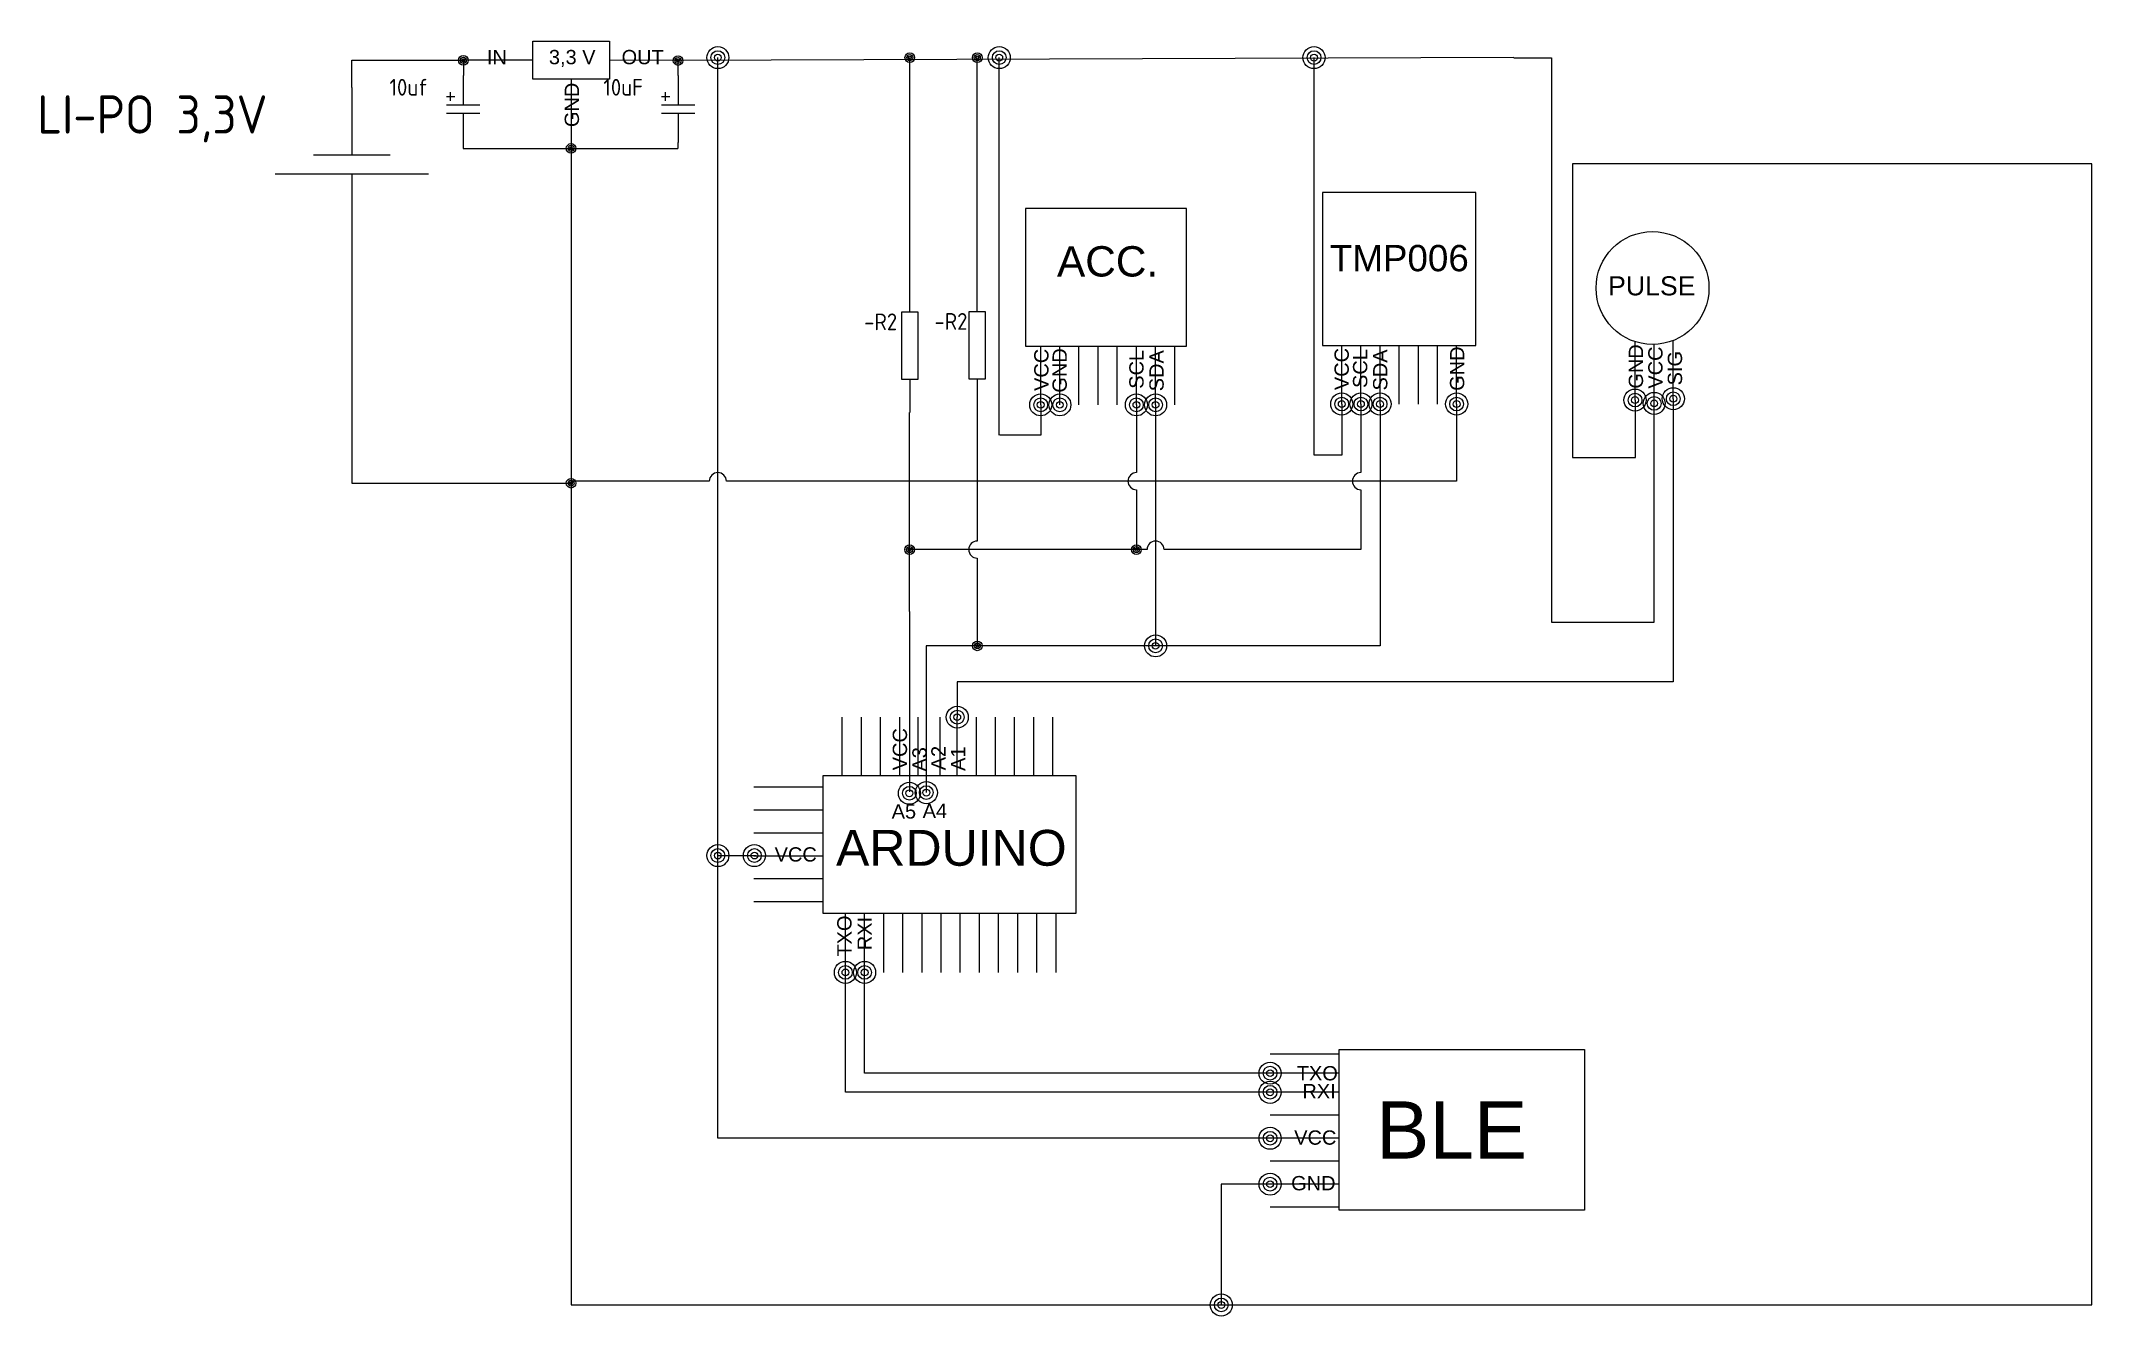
# Model space of a CAD drawing. Header units: inches. Extents: x 2301 to 2913, y 4881 to 5262.
import ezdxf
from ezdxf.enums import TextEntityAlignment as Align

# ---------------------------------------------------------------- set-up
doc = ezdxf.new("R2010")
doc.units = ezdxf.units.IN
doc.header["$MEASUREMENT"] = 0
for name, color, linetype in [('LOCBOX', 92, 'Continuous'), ('Massa', 250, 'Continuous'), ('RED_14_THHN', 20, 'Continuous'), ('SYMS', 7, 'Continuous'), ('TAGS', 150, 'Continuous'), ('YEL_14_THHN', 2, 'Continuous')]:
    doc.layers.add(name, color=color, linetype=linetype)
doc.styles.get("Standard").update_dxf_attribs({"font": 'arial.ttf'})
doc.styles.add('WD_IEC', font='ISOCP2.shx', dxfattribs={"width": 0.9, "height": 4})

# ---------------------------------------------------------------- blocks, each defined once
blk = doc.blocks.new('WDDOT')
for radius in [0.72, 0.449, 0.223]:
    blk.add_circle((0, 0), radius)
blk = doc.blocks.new('VBA1')
for p, q in [((0, 5), (0, 0.62)), ((-2.5, 0.62), (2.5, 0.62)), ((-5, -0.62), (5, -0.62)), ((0, -0.62), (0, -5))]:
    blk.add_line(p, q)
at = {"style": 'WD_IEC'}
for tag, p in [('INST', (-5.5, 9)), ('LOC', (-5.5, 5.5)), ('TAG1', (-5.5, 2)), ('RATING1', (-5.5, -4.85)), ('DESC1', (-5.5, -8.85)), ('DESC2', (-5.5, -12.35)), ('DESC3', (-5.5, -15.85))]:
    blk.add_attdef(tag, text='', height=2.5, dxfattribs=at).set_placement(p, align=Align.RIGHT)
for tag, p, height, flags in [('MFG', (3.38, 4), 1.5, 9), ('X2TERM01', (0, 5), 0.32, 1), ('CAT', (3.38, 1.5), 1.5, 9), ('X8TERM02', (0, -5), 0.32, 1), ('ASSYCODE', (1, -6.5), 1, 1), ('FAMILY', (1, -8), 1, 1), ('CATDESC', (1, -9.5), 1, 1)]:
    blk.add_attdef(tag, p, '', height=height, dxfattribs=dict(at, flags=flags))
blk.add_attdef('TERM01', text='', height=2, rotation=90, dxfattribs=at).set_placement((-1, 5), align=Align.RIGHT)
blk.add_attdef('TERM02', (-1, -5), '', height=2, rotation=90, dxfattribs=at)
at = {"lineweight": 15, "style": 'WD_IEC'}
blk.add_attdef('XREF', text='', height=2.5, dxfattribs=at).set_placement((-5.5, -20.5), align=Align.RIGHT)
blk = doc.blocks.new('VRE1B')
for p, q in [((0, 5), (0, 10)), ((0, -5), (0, -10))]:
    blk.add_line(p, q)
blk.add_lwpolyline([(-1.25, 5), (-1.25, -5), (1.25, -5), (1.25, 5)], close=True)
at = {"style": 'WD_IEC'}
for tag, p in [('INST', (-5.25, 10.25)), ('LOC', (-5.25, 6.75)), ('TAG1', (-5.25, 3.25)), ('RATING1', (-5.25, -1.25)), ('DESC1', (-5.25, -5.25)), ('DESC2', (-5.25, -8.75)), ('DESC3', (-5.25, -12.25))]:
    blk.add_attdef(tag, text='', height=2.5, dxfattribs=at).set_placement(p, align=Align.RIGHT)
blk.add_attdef('TERM01', text='', height=2, rotation=90, dxfattribs=at).set_placement((-1, 10), align=Align.RIGHT)
at = {"style": 'WD_IEC', "flags": 1}
for tag, p, height in [('X2TERM01', (0, 10), 0.32), ('MFG', (2.75, 9), 1.5), ('CAT', (2.75, 6.5), 1.5), ('ASSYCODE', (2.25, -1.5), 1), ('FAMILY', (2.25, -3), 1), ('CATDESC', (2.25, -4.5), 1), ('X8TERM02', (0, -10), 0.32)]:
    blk.add_attdef(tag, p, '', height=height, dxfattribs=at)
at = {"style": 'WD_IEC'}
blk.add_attdef('TERM02', (-1, -10), '', height=2, rotation=90, dxfattribs=at)
blk = doc.blocks.new('VCA1EL')
for p, q in [((0, 5), (0, 0.625)), ((-2.5, 1.875), (-1.25, 1.875)), ((-2.5, 0.625), (2.5, 0.625)), ((-1.875, 1.25), (-1.875, 2.5)), ((-2.5, -0.625), (2.5, -0.625)), ((0, -0.625), (0, -5))]:
    blk.add_line(p, q)
at = {"style": 'WD_IEC'}
for tag, p in [('INST', (-5.25, 9)), ('LOC', (-5.25, 5.5)), ('TAG1', (-5.25, 2)), ('DESC1', (-5.25, -6.85)), ('DESC2', (-5.25, -10.35)), ('DESC3', (-5.25, -13.85))]:
    blk.add_attdef(tag, text='', height=2.5, dxfattribs=at).set_placement(p, align=Align.RIGHT)
blk.add_attdef('TERM01', text='', height=2, rotation=90, dxfattribs=at).set_placement((-1, 5), align=Align.RIGHT)
blk.add_attdef('TERM02', (-1, -5), '', height=2, rotation=90, dxfattribs=at)
at = {"style": 'WD_IEC', "flags": 1}
for tag, p, height in [('X2TERM01', (0, 5), 0.32), ('MFG', (2.75, 4), 1.5), ('CAT', (2.75, 1.5), 1.5), ('ASSYCODE', (1, -2.125), 1), ('FAMILY', (1, -3.625), 1), ('X8TERM02', (0, -5), 0.32), ('CATDESC', (1, -5.125), 1)]:
    blk.add_attdef(tag, p, '', height=height, dxfattribs=at)
at = {"lineweight": 15, "style": 'WD_IEC'}
blk.add_attdef('RATING1', text='', height=2.5, dxfattribs=at).set_placement((-5.25, -2.1), align=Align.RIGHT)

msp = doc.modelspace()

# ---------------------------------------------------------------- linework, layer by layer
for p, q in [((2447.88, 5261.86), (2470.72, 5261.86)), ((2447.88, 5250.44), (2447.88, 5261.86)), ((2470.72, 5261.86), (2470.72, 5250.44)), ((2447.88, 5256.15), (2427.17, 5256.11)), ((2491.16, 5256.03), (2470.72, 5256.15)), ((2470.72, 5250.44), (2447.88, 5250.44)), ((2459.3, 5250.44), (2459.3, 5229.81)), ((2642.82, 5211.89), (2594.85, 5211.89)), ((2594.85, 5211.89), (2594.85, 5170.77)), ((2642.82, 5170.77), (2642.82, 5211.89)), ((2729.11, 5216.69), (2683.42, 5216.69)), ((2683.42, 5216.69), (2683.42, 5171)), ((2729.11, 5171), (2729.11, 5216.69)), ((2594.85, 5170.77), (2642.82, 5170.77)), ((2599.35, 5153.31), (2599.35, 5170.76)), ((2605.06, 5153.31), (2605.06, 5170.76)), ((2610.77, 5153.31), (2610.77, 5170.76)), ((2616.48, 5153.31), (2616.48, 5170.76)), ((2622.19, 5153.31), (2622.19, 5170.76)), ((2627.9, 5153.31), (2627.9, 5170.76)), ((2633.61, 5153.31), (2633.61, 5170.76)), ((2639.32, 5153.31), (2639.32, 5170.76)), ((2683.42, 5171), (2729.11, 5171)), ((2689.14, 5153.56), (2689.14, 5171)), ((2694.85, 5153.56), (2694.85, 5171)), ((2700.56, 5153.56), (2700.56, 5171)), ((2706.27, 5153.56), (2706.27, 5171)), ((2711.98, 5153.56), (2711.98, 5171)), ((2717.69, 5153.56), (2717.69, 5171)), ((2723.4, 5153.56), (2723.4, 5171)), ((2776.6, 5154.74), (2776.6, 5172.18)), ((2782.31, 5153.74), (2782.31, 5171.18)), ((2788.02, 5155.13), (2788.02, 5172.58)), ((2540.18, 5042.69), (2540.18, 5060.13)), ((2545.89, 5042.69), (2545.89, 5060.13)), ((2551.6, 5042.69), (2551.6, 5060.13)), ((2557.31, 5042.69), (2557.31, 5060.13)), ((2562.84, 5042.69), (2562.84, 5060.13)), ((2569.4, 5042.69), (2569.4, 5060.13)), ((2574.45, 5042.69), (2574.45, 5060.13)), ((2580.16, 5042.69), (2580.16, 5060.13)), ((2585.87, 5042.69), (2585.87, 5060.13)), ((2591.58, 5042.69), (2591.58, 5060.13)), ((2597.29, 5042.69), (2597.29, 5060.13)), ((2603, 5042.69), (2603, 5060.13)), ((2534.47, 5042.69), (2609.85, 5042.69)), ((2534.47, 5001.57), (2534.47, 5042.69)), ((2609.85, 5042.69), (2609.85, 5001.57)), ((2534.47, 5039.26), (2513.84, 5039.26)), ((2534.47, 5032.41), (2513.84, 5032.41)), ((2534.47, 5025.55), (2513.84, 5025.55)), ((2534.47, 5018.7), (2513.84, 5018.7)), ((2534.47, 5011.85), (2513.84, 5011.85)), ((2534.47, 5005), (2513.84, 5005)), ((2609.85, 5001.57), (2534.47, 5001.57)), ((2541.12, 4983.97), (2541.12, 5001.42)), ((2546.83, 4983.97), (2546.83, 5001.42)), ((2552.54, 4983.97), (2552.54, 5001.42)), ((2558.25, 4983.97), (2558.25, 5001.42)), ((2563.96, 4983.97), (2563.96, 5001.42)), ((2569.67, 4983.97), (2569.67, 5001.42)), ((2575.38, 4983.97), (2575.38, 5001.42)), ((2581.09, 4983.97), (2581.09, 5001.42)), ((2586.8, 4983.97), (2586.8, 5001.42)), ((2592.51, 4983.97), (2592.51, 5001.42)), ((2598.22, 4983.97), (2598.22, 5001.42)), ((2603.94, 4983.97), (2603.94, 5001.42)), ((2688.4, 4961), (2761.49, 4961)), ((2688.4, 4913.04), (2688.4, 4961)), ((2761.49, 4961), (2761.49, 4913.04)), ((2688.4, 4959.63), (2667.77, 4959.63)), ((2688.4, 4953.92), (2667.77, 4953.92)), ((2688.4, 4948.21), (2667.77, 4948.21)), ((2688.4, 4941.36), (2667.77, 4941.36)), ((2688.4, 4934.5), (2667.77, 4934.5)), ((2688.4, 4927.65), (2667.77, 4927.65)), ((2688.4, 4920.8), (2667.77, 4920.8)), ((2688.4, 4913.95), (2667.77, 4913.95)), ((2761.49, 4913.04), (2688.4, 4913.04))]:
    msp.add_line(p, q)
msp.add_circle((2781.82, 5188.17), 16.84)
at = {"layer": 'LOCBOX'}
for p, q in [((2580.43, 5151.05), (2580.43, 5112.66)), ((2580.43, 5107.58), (2580.43, 5081.41))]:
    msp.add_line(p, q, dxfattribs=at)
msp.add_arc((2580.43, 5110.12), 2.54, 90, 270, dxfattribs=at)
at = {"layer": 'Massa'}
for p, q in [((2459.3, 5229.81), (2459.3, 5129.94)), ((2912.88, 5225.25), (2757.96, 5225.25)), ((2757.96, 5225.25), (2757.96, 5137.65)), ((2912.88, 4884.76), (2912.88, 5225.25)), ((2393.9, 5202.27), (2393.9, 5129.94)), ((2723.4, 5153.56), (2723.4, 5130.54)), ((2776.7, 5137.65), (2776.7, 5154.74)), ((2757.96, 5137.65), (2776.7, 5137.65)), ((2393.9, 5129.94), (2459.3, 5129.94)), ((2500.52, 5130.54), (2459.3, 5130.54)), ((2459.3, 5129.94), (2459.3, 4884.76)), ((2723.4, 5130.54), (2505.6, 5130.54)), ((2667.77, 4920.8), (2653.2, 4920.8)), ((2653.2, 4920.8), (2653.2, 4884.76)), ((2459.3, 4884.76), (2912.88, 4884.76))]:
    msp.add_line(p, q, dxfattribs=at)
msp.add_arc((2503.06, 5130.54), 2.54, 0, 180, dxfattribs=at)
at = {"layer": 'RED_14_THHN'}
for p, q in [((2393.9, 5247.95), (2393.9, 5256.15)), ((2393.9, 5256.15), (2427.17, 5256.11)), ((2740.41, 5256.9), (2491.21, 5256.03)), ((2503.06, 4934.5), (2503.06, 5256.9)), ((2560.31, 5191.01), (2560.31, 5256.9)), ((2580.43, 5191.05), (2580.43, 5256.9)), ((2586.98, 5144.23), (2586.98, 5256.9)), ((2680.86, 5138.33), (2680.86, 5256.9)), ((2740.41, 5256.81), (2751.68, 5256.81)), ((2751.68, 5256.81), (2751.68, 5088.47)), ((2599.35, 5153.31), (2599.35, 5144.23)), ((2689.14, 5153.56), (2689.14, 5138.33)), ((2782.26, 5088.47), (2782.26, 5153.74)), ((2599.35, 5144.23), (2587.18, 5144.23)), ((2689.14, 5138.33), (2680.86, 5138.33)), ((2751.68, 5088.47), (2782.26, 5088.47)), ((2503.06, 5018.85), (2514.48, 5018.85)), ((2667.77, 4934.5), (2503.06, 4934.5))]:
    msp.add_line(p, q, dxfattribs=at)
at = {"layer": 'YEL_14_THHN'}
for p, q in [((2427.17, 5256.11), (2427.17, 5251.55)), ((2491.21, 5251.55), (2491.21, 5256.03)), ((2427.09, 5231.55), (2427.09, 5229.81)), ((2491.17, 5231.54), (2491.17, 5229.8)), ((2427.09, 5229.81), (2491.17, 5229.8)), ((2560.24, 5091.65), (2560.24, 5151.01)), ((2627.9, 5153.31), (2627.9, 5133.08)), ((2694.85, 5153.56), (2694.85, 5133.08)), ((2627.9, 5128), (2627.9, 5110.12)), ((2694.85, 5128), (2694.85, 5110.12)), ((2631.07, 5110.12), (2560.24, 5110.12)), ((2683.6, 5110.12), (2636.15, 5110.12)), ((2694.85, 5110.12), (2683.6, 5110.12)), ((2560.24, 5091.65), (2560.24, 5037.85))]:
    msp.add_line(p, q, dxfattribs=at)
at = {"layer": 'YEL_14_THHN', "color": 3}
for p, q in [((2633.61, 5153.31), (2633.61, 5081.41)), ((2700.56, 5153.56), (2700.56, 5081.41)), ((2565.19, 5081.41), (2565.19, 5037.66)), ((2700.56, 5081.41), (2565.19, 5081.41))]:
    msp.add_line(p, q, dxfattribs=at)
at = {"layer": 'YEL_14_THHN', "color": 6}
for p, q in [((2788.02, 5155.13), (2788.02, 5070.66)), ((2788.02, 5070.66), (2574.45, 5070.66)), ((2574.45, 5070.66), (2574.45, 5060.13))]:
    msp.add_line(p, q, dxfattribs=at)
at = {"layer": 'YEL_14_THHN', "color": 4}
for p, q in [((2541.12, 4948.21), (2541.12, 4983.97)), ((2546.83, 4953.92), (2546.83, 4983.97)), ((2667.77, 4953.92), (2546.83, 4953.92)), ((2667.77, 4948.21), (2541.12, 4948.21))]:
    msp.add_line(p, q, dxfattribs=at)
at = {"layer": 'YEL_14_THHN'}
for centre, start, end in [((2627.9, 5130.54), 90, 270), ((2694.85, 5130.54), 90, 270), ((2633.61, 5110.12), 0, 180)]:
    msp.add_arc(centre, 2.54, start, end, dxfattribs=at)

# ---------------------------------------------------------------- block references
at = {"xscale": 4.568229784987221, "yscale": 4.568229784987221, "zscale": 4.568229784987221}
msp.add_blockref('WDDOT', (2653.2, 4884.76), dxfattribs=at)
at = {"layer": 'Massa', "xscale": 2, "yscale": 2, "zscale": 2}
msp.add_blockref('WDDOT', (2459.3, 5129.94), dxfattribs=at)
at = {"layer": 'SYMS'}
for p, xscale, yscale, zscale in [((2427.17, 5256.11), 2, 2, 2), ((2491.21, 5256.03), 2, 2, 2), ((2503.06, 5256.9), 4.568229784987221, 4.568229784987221, 4.568229784987221), ((2560.31, 5256.9), 2, 2, 2), ((2580.43, 5256.9), 2, 2, 2), ((2586.98, 5256.9), 4.568229784987221, 4.568229784987221, 4.568229784987221), ((2680.86, 5256.9), 4.568229784987221, 4.568229784987221, 4.568229784987221), ((2459.3, 5229.81), 2, 2, 2), ((2599.35, 5153.31), 4.568229784987221, 4.568229784987221, 4.568229784987221), ((2605.06, 5153.31), 4.568229784987221, 4.568229784987221, 4.568229784987221), ((2627.9, 5153.31), 4.568229784987221, 4.568229784987221, 4.568229784987221), ((2633.61, 5153.31), 4.568229784987221, 4.568229784987221, 4.568229784987221), ((2689.14, 5153.56), 4.568229784987221, 4.568229784987221, 4.568229784987221), ((2694.85, 5153.56), 4.568229784987221, 4.568229784987221, 4.568229784987221), ((2700.56, 5153.56), 4.568229784987221, 4.568229784987221, 4.568229784987221), ((2723.4, 5153.56), 4.568229784987221, 4.568229784987221, 4.568229784987221), ((2776.6, 5154.74), 4.568229784987221, 4.568229784987221, 4.568229784987221), ((2782.31, 5153.74), 4.568229784987221, 4.568229784987221, 4.568229784987221), ((2788.02, 5155.13), 4.568229784987221, 4.568229784987221, 4.568229784987221), ((2560.24, 5110.12), 2, 2, 2), ((2627.9, 5110.12), 2, 2, 2), ((2633.61, 5081.41), 4.568229784987221, 4.568229784987221, 4.568229784987221), ((2580.43, 5081.41), 2, 2, 2), ((2574.45, 5060.13), 4.568229784987221, 4.568229784987221, 4.568229784987221), ((2560.18, 5037.42), 4.568229784987221, 4.568229784987221, 4.568229784987221), ((2565.24, 5037.61), 4.568229784987221, 4.568229784987221, 4.568229784987221), ((2503.06, 5018.85), 4.568229784987221, 4.568229784987221, 4.568229784987221), ((2513.97, 5018.85), 4.568229784987221, 4.568229784987221, 4.568229784987221), ((2541.12, 4983.97), 4.568229784987221, 4.568229784987221, 4.568229784987221), ((2546.83, 4983.97), 4.568229784987221, 4.568229784987221, 4.568229784987221), ((2667.77, 4953.92), 4.568229784987221, 4.568229784987221, 4.568229784987221), ((2667.77, 4948.21), 4.568229784987221, 4.568229784987221, 4.568229784987221), ((2667.77, 4934.5), 4.568229784987221, 4.568229784987221, 4.568229784987221), ((2667.77, 4920.8), 4.568229784987221, 4.568229784987221, 4.568229784987221)]:
    msp.add_blockref('WDDOT', p, dxfattribs=dict(at, xscale=xscale, yscale=yscale, zscale=zscale))
ref = msp.add_blockref('VCA1EL', (2427.09, 5241.55), dxfattribs=dict(at, xscale=2, yscale=2, zscale=2))
ref.add_attrib('TAG1', '10uf', dxfattribs={"layer": 'TAGS', "height": 5, "style": 'WD_IEC'}).set_placement((2416.59, 5245.55), align=Align.RIGHT)
ref = msp.add_blockref('VCA1EL', (2491.21, 5241.55), dxfattribs=dict(at, xscale=2, yscale=2, zscale=2))
ref.add_attrib('TAG1', '10uF', dxfattribs={"layer": 'TAGS', "height": 5, "style": 'WD_IEC'}).set_placement((2480.71, 5245.55), align=Align.RIGHT)
ref = msp.add_blockref('VBA1', (2393.9, 5225.11), dxfattribs=dict(at, xscale=4.568229784987221, yscale=4.568229784987221, zscale=4.568229784987221))
ref.add_attrib('TAG1', 'LI-PO 3,3V', dxfattribs={"layer": 'TAGS', "height": 11.421, "style": 'WD_IEC'}).set_placement((2368.77, 5234.24), align=Align.RIGHT)
ref = msp.add_blockref('VRE1B', (2560.31, 5171.01), dxfattribs=dict(at, xscale=2, yscale=2, zscale=2))
ref.add_attrib('TAG1', '-R2', dxfattribs={"layer": 'TAGS', "height": 5, "style": 'WD_IEC'}).set_placement((2556.53, 5175.58), align=Align.RIGHT)
ref = msp.add_blockref('VRE1B', (2580.43, 5171.05), dxfattribs=dict(at, xscale=2, yscale=2, zscale=2))
ref.add_attrib('TAG1', '-R2', dxfattribs={"layer": 'TAGS', "height": 5, "style": 'WD_IEC'}).set_placement((2577.49, 5175.7), align=Align.RIGHT)

# ---------------------------------------------------------------- texts
for s, height, p in [('IN', 4.266, (2434.17, 5254.93)), ('3,3 V', 4.266, (2452.67, 5254.93)), ('OUT', 4.266, (2474.35, 5254.93)), ('ACC.', 9.044, (2604.21, 5191.6)), ('TMP006', 7.849, (2685.59, 5193.16)), ('PULSE', 5.691, (2768.57, 5185.97)), ('A5', 4.266, (2554.9, 5029.88)), ('A4', 4.266, (2564.14, 5030.07)), ('ARDUINO', 10.681, (2538.3, 5015.81)), ('VCC', 4.266, (2520, 5017.05)), ('TXO', 4.266, (2675.72, 4951.77)), ('RXI', 4.266, (2677.4, 4946.41)), ('BLE', 17.094, (2699.33, 4928.43)), ('VCC', 4.266, (2674.95, 4932.58)), ('GND', 4.266, (2674.04, 4918.97))]:
    msp.add_text(s, height=height).set_placement(p)
for s, p in [('GND', (2461.65, 5236.18)), ('VCC', (2601.68, 5157.45)), ('GND', (2607.13, 5156.95)), ('SCL', (2630.04, 5158.11)), ('SDA', (2636.03, 5157.36)), ('VCC', (2691.24, 5157.7)), ('SCL', (2696.75, 5158.34)), ('SDA', (2702.74, 5157.59)), ('GND', (2725.67, 5157.49)), ('GND', (2778.99, 5158.14)), ('VCC', (2784.81, 5158.14)), ('SIG', (2790.64, 5159.11)), ('VCC', (2559.48, 5044.28)), ('A3', (2565.33, 5043.9)), ('A2', (2570.99, 5044.28)), ('A1', (2576.84, 5044.09)), ('TXO', (2542.93, 4988.71)), ('RXI', (2548.98, 4990.61))]:
    msp.add_text(s, height=4.266, rotation=90).set_placement(p)

doc.saveas('drawing.dxf')
